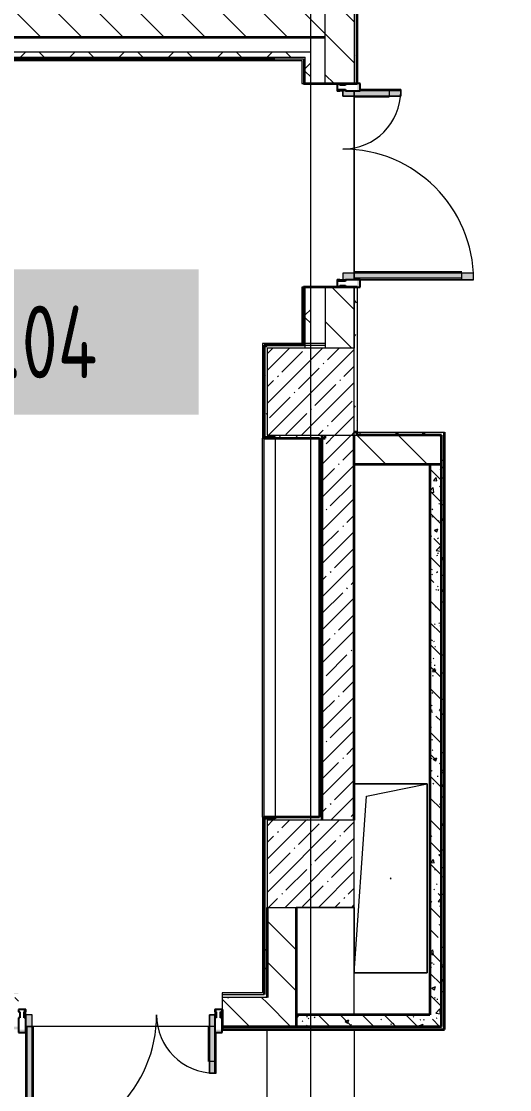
# Model space of a CAD drawing. Header units: millimetres. Extents: x 3914 to 443608, y -156176 to 78197.
# Drawn here: x 206284 to 209643, y -132632 to -125279 of the extents above; entities that cross this region are included whole.
import ezdxf

# ---------------------------------------------------------------- set-up
doc = ezdxf.new("R2010")
doc.units = ezdxf.units.MM
doc.linetypes.add('Осевая', pattern=[6350, 1270, -952.5, 3175, -952.5])
doc.layers.add('A-AREA-PATT-1', color=7, linetype='Continuous', lineweight=5, true_color=0xa5bae0, transparency=1)
doc.layers.add('A-AREA-PATT-2', color=7, linetype='Continuous', lineweight=5, true_color=0xcde0ef, transparency=1)
for name, color, linetype, lineweight in [('A-DETL-GENF', 7, 'Continuous', 9), ('A-DOOR-1', 7, 'Continuous', 5), ('A-FLOR', 7, 'Continuous', 9), ('A-FLOR-PATT-1', 7, 'Continuous', 5), ('A-GENM', 7, 'Continuous', 9), ('A-GLAZ-CWMG', 7, 'Continuous', 9), ('A-GLAZ-CWMG-1', 7, 'Continuous', 25), ('A-WALL', 7, 'Continuous', 5), ('A-WALL-1', 7, 'Continuous', 35), ('I-WALL', 7, 'Continuous', 5), ('S-COLS', 7, 'Continuous', 9), ('S-COLS-1', 7, 'Continuous', 5), ('Оси', 7, 'Continuous', 9), ('Оси-2', 7, 'Осевая', 9)]:
    doc.layers.add(name, color=color, linetype=linetype, lineweight=lineweight)
doc.layers.add('A-WALL-FNSH-1', color=9, linetype='Continuous', lineweight=5, true_color=0x808080)
doc.styles.add('СПДС', font='ГОСТ тип А.ttf', dxfattribs={"width": 0.9})
pattern_1 = [(135, (174964.42, -145977.62), (-141.4214, -141.4214), [])]
pattern_2 = [(135, (174964.42, -145977.62), (-150.8683, -150.8683), [213.36, -35.56, 7.112, -35.56]), (135, (174964.42, -145826.85), (-150.8683, -150.8683), []), (50, (174964.42, -145977.62), (255.0577, -22.3145), [26.67, -293.37]), (355, (174964.42, -145977.62), (-49.3404, 267.4791), [21.336, -234.696]), (100.451, (174985.68, -145979.48), (205.7195, 245.1636), [22.666, -249.326]), (46.184, (174964.42, -145906.5), (379.511, -58.86), [40.005, -440.055]), (96.636, (174996.05, -145911.4), (332.3634, 346.399), [33.999, -373.989]), (351.184, (174964.42, -145906.5), (332.367, 346.3953), [32.004, -352.044]), (21, (174999.98, -145924.28), (212.2602, -143.1711), [26.67, -293.37]), (326, (174999.98, -145924.28), (86.5224, 257.8632), [21.336, -234.696]), (71.451, (175017.67, -145936.2), (298.784, 114.6901), [22.666, -249.326]), (37.5, (174964.42, -145977.62), (4.32385, 118.3775), [6.706, -225.146, 6.706, -231.546, -235.585]), (37.5, (174964.42, -145977.62), (4.32385, 118.3775), [-470.103, 6.706, -228.879]), (7.5, (174964.42, -145977.62), (93.5476, 140.2533), [6.706, -129.134, 6.706, -219.812, -89.789]), (7.5, (174964.42, -145977.62), (93.5476, 140.2533), [-362.356, 6.706, -83.083]), (327.5, (174885.12, -145977.62), (189.82734, -8.02019), [6.706, -82.194, 6.706, -270.662, -368.046]), (327.5, (174885.12, -145977.62), (189.82734, -8.02019), [-366.268, 6.706, -361.34]), (317.5, (174849.56, -145977.62), (207.38114, 35.59764), [6.706, -108.864, 6.706, -177.495, -261.366]), (317.5, (174849.56, -145977.62), (207.38114, 35.59764), [-299.771, 6.706, -254.66])]
pattern_3 = [(0, (174964.42, -145977.62), (243.84, 60.96), [20.117, -162.763, 20.117, -162.763, -975.36]), (0, (174964.42, -145977.62), (243.84, 60.96), [-365.76, 20.117, -345.643, 20.117, -162.763, -426.72]), (0, (174964.42, -145977.62), (243.84, 60.96), [-914.4, 20.117, -101.803, 20.117, -284.683]), (120, (175055.86, -145947.14), (-174.71291, 180.69163), [20.117, -162.763, 20.117, -162.763, -975.36]), (120, (175055.86, -145947.14), (-174.71291, 180.69163), [-365.76, 20.117, -345.643, 20.117, -162.763, -426.72]), (120, (175055.86, -145947.14), (-174.71291, 180.69163), [-914.4, 20.117, -101.803, 20.117, -284.683]), (240, (175086.34, -145825.22), (-69.12709, -241.65163), [20.117, -162.763, 20.117, -162.763, -975.36]), (240, (175086.34, -145825.22), (-69.12709, -241.65163), [-365.76, 20.117, -345.643, 20.117, -162.763, -426.72]), (240, (175086.34, -145825.22), (-69.12709, -241.65163), [-914.4, 20.117, -101.803, 20.117, -284.683])]
pattern_4 = [(135, (174964.42, -145977.62), (-169.7056, -169.7056), []), (225, (174964.42, -145977.62), (169.7056, -169.7056), [])]

# ---------------------------------------------------------------- blocks, each defined once
blk = doc.blocks.new('BSC_Колонна _Прямоугольная - 600х600-V332-Объем проектирования 2 этажа')
at = {"layer": 'S-COLS-1'}
h = blk.add_hatch(dxfattribs=at)
h.set_pattern_fill('FP_81', color=256, style=0, pattern_type=2)
h.set_pattern_definition([(45, (-33310, -18150), (-114.04925, 114.04925), []), (45, (-33195.95, -18150), (-114.04925, 114.04925), [201.613, -40.323, 6.706, -33.617])])
h.paths.add_polyline_path([(50.6, -300), (300, -300), (300, 300), (-300, 300), (-300, -300), (47.9, -300)])
for p, q in [((300, 300), (-300, 300)), ((-300, 300), (-300, -300)), ((300, -300), (300, 300)), ((-300, -300), (300, -300))]:
    blk.add_line(p, q, dxfattribs=at)
blk = doc.blocks.new('BSC_Колонна _Прямоугольная - 600х600-V343-Объем проектирования 2 этажа')
at = {"layer": 'S-COLS-1'}
h = blk.add_hatch(dxfattribs=at)
h.set_pattern_fill('FP_90', color=256, style=0, pattern_type=2)
h.set_pattern_definition([(45, (-33310, -14900), (-114.04925, 114.04925), []), (45, (-33195.95, -14900), (-114.04925, 114.04925), [201.613, -40.323, 6.706, -33.617])])
h.paths.add_polyline_path([(300, -300), (300, 300), (-300, 300), (-300, -300)])
for p, q in [((300, 300), (-300, 300)), ((-300, 300), (-300, -300)), ((300, -300), (300, 300)), ((-300, -300), (300, -300))]:
    blk.add_line(p, q, dxfattribs=at)
blk = doc.blocks.new('GM_Отверстие прямоугольное _в плите_ - Отверстие-21981135-Объем проектирования 2 этажа')
at = {"layer": 'A-GENM'}
for p, q in [((-250, 650), (250, 650)), ((250, 650), (-250, 650)), ((-166.7, 566.7), (250, 650)), ((250, 650), (250, -650)), ((250, -650), (250, 650)), ((-250, -650), (-166.7, 566.7)), ((-250, -650), (-250, -200)), ((-250, -200), (-250, -650)), ((250, -650), (-250, -650)), ((-250, -650), (250, -650))]:
    blk.add_line(p, q, dxfattribs=at)
for start, end in [(360, 180), (180, 360)]:
    blk.add_arc((0, 0), 2.5, start, end, dxfattribs=at)
blk = doc.blocks.new('Прямоугольный импост - Импост структурный с накладкой - 160мм Темный-32479175-Объем проектирования 2 этажа')
at = {"layer": 'A-GLAZ-CWMG-1'}
for p, q in [((-50, 40), (-50, 140)), ((-50, 140), (0, 140)), ((0, 140), (0, 40)), ((-40, 40), (-50, 40)), ((-50, -17), (-50, 0)), ((-50, 0), (-40, 0)), ((-40, 0), (-40, 40)), ((-10, 40), (-10, 0)), ((0, 40), (-10, 40)), ((-10, 0), (0, 0)), ((0, 0), (0, -17)), ((0, -17), (-50, -17))]:
    blk.add_line(p, q, dxfattribs=at)
blk = doc.blocks.new('Прямоугольный импост - Импост структурный с накладкой - 160мм Темный-32479277-Объем проектирования 2 этажа')
at = {"layer": 'A-GLAZ-CWMG-1'}
for p, q in [((0, 140), (-50, 140)), ((-50, 140), (-50, 40)), ((0, 40), (0, 140)), ((-50, 40), (-40, 40)), ((-40, 0), (-50, 0)), ((-50, 0), (-50, -17)), ((-40, 40), (-40, 0)), ((-10, 0), (-10, 40)), ((-10, 40), (0, 40)), ((0, 0), (-10, 0)), ((0, -17), (0, 0)), ((-50, -17), (0, -17))]:
    blk.add_line(p, q, dxfattribs=at)
blk = doc.blocks.new('Прямоугольный импост - Импост структурный с накладкой - 160мм Темный-V505-Объем проектирования 2 этажа')
at = {"layer": 'A-GLAZ-CWMG-1'}
for p, q in [((-50, 40), (-50, 140)), ((-50, 140), (0, 140)), ((0, 140), (0, 40)), ((-40, 40), (-50, 40)), ((-50, -17), (-50, 0)), ((-50, 0), (-40, 0)), ((-40, 0), (-40, 40)), ((-10, 40), (-10, 0)), ((0, 40), (-10, 40)), ((-10, 0), (0, 0)), ((0, 0), (0, -17)), ((0, -17), (-50, -17))]:
    blk.add_line(p, q, dxfattribs=at)
blk = doc.blocks.new('Прямоугольный импост - Импост структурный с накладкой - 160мм Темный-V507-Объем проектирования 2 этажа')
at = {"layer": 'A-GLAZ-CWMG-1'}
for p, q in [((0, 140), (-50, 140)), ((-50, 140), (-50, 40)), ((0, 40), (0, 140)), ((-50, 40), (-40, 40)), ((-40, 0), (-50, 0)), ((-50, 0), (-50, -17)), ((-40, 40), (-40, 0)), ((-10, 0), (-10, 40)), ((-10, 40), (0, 40)), ((0, 0), (-10, 0)), ((0, -17), (0, 0)), ((-50, -17), (0, -17))]:
    blk.add_line(p, q, dxfattribs=at)

msp = doc.modelspace()

# ---------------------------------------------------------------- hatches: boundary and pattern name
at = {"layer": 'A-AREA-PATT-1'}
h = msp.add_hatch(color=256, dxfattribs=at)
h.paths.add_polyline_path([(207948.9, -131972.1), (207948.9, -127502.1), (208218.9, -127502.1), (208218.9, -127107.6), (208213.4, -127107.6), (208213.4, -127496.6), (207943.4, -127498.6), (207943.4, -131966.6), (207664.4, -131966.6), (207664.4, -131972.1), (207946.5, -131972.1)])
h.paths.add_polyline_path([(206134.9, -131972.1), (206264.4, -131972.1), (206264.4, -131966.6), (206005.4, -131966.6), (206005.4, -130546.8), (205574.4, -130546.8), (205574.4, -128127.6), (205554.4, -128127.6), (205554.4, -130546.8), (203524.4, -130546.8), (203524.4, -130597), (205974.4, -130597), (205974.4, -130622.1), (205999.9, -130622.2), (205999.9, -131972.1), (206005.4, -131972.1)])
h.paths.add_polyline_path([(205554.4, -127527.6), (205574.4, -127527.6), (205574.4, -125548.6), (208213.4, -125548.6), (208213.4, -125707.6), (208218.9, -125707.6), (208218.9, -125543.1), (205418.9, -125543.1), (205418.9, -123977.6), (205413.4, -123977.6), (205413.4, -125548.6), (205554.4, -125548.6), (205554.4, -127502.1)])
h.paths.add_polyline_path([(205418.9, -123377.6), (205418.9, -119632.1), (203524.4, -119632.1), (203524.4, -119707.2), (205413.4, -119707.2), (205413.4, -123377.6)])
at = {"layer": 'A-AREA-PATT-2'}
h = msp.add_hatch(color=256, dxfattribs=at)
h.paths.add_polyline_path([(213480.4, -138057.1), (213483.9, -138056.6), (213481.8, -138046.6), (213473.9, -138046.6), (213473.9, -138057.1)])
h.paths.add_polyline_path([(195214.4, -138057.1), (195214.4, -137447.2), (195184.4, -137447.2), (195184.4, -138057.1), (195209.4, -138057.1)])
h.paths.add_polyline_path([(213483.4, -137987.6), (213483.9, -137986.4), (213483.9, -137897.6), (213480.4, -137897.6), (213480.4, -137947.6), (213483.4, -137947.6), (213483.4, -137977.6)])
h.paths.add_polyline_path([(213480.4, -135912.6), (213483.9, -135912.6), (213483.4, -135862.6), (213480.4, -135862.6)])
h.paths.add_polyline_path([(195214.4, -135702.2), (195214.4, -135097.6), (195194.9, -135099.6), (195194.9, -135702.2)])
h.paths.add_polyline_path([(213458.9, -135308.6), (213478.9, -135308.6), (213478.9, -135298.1), (213458.9, -135298.1)])
h.paths.add_polyline_path([(207624.4, -132237.6), (207664.4, -132237.6), (207662.5, -132218.1), (207614.4, -132218.1), (207614.4, -132237.6)])
h.paths.add_polyline_path([(206264.4, -132237.6), (206314.4, -132237.6), (206312.5, -132218.1), (206264.4, -132218.1)])
h.paths.add_polyline_path([(208614.4, -127107.6), (208614.4, -127057.6), (208594.9, -127059.6), (208594.9, -127107.6)])
h.paths.add_polyline_path([(208594.9, -125757.6), (208614.4, -125757.6), (208614.4, -125707.6), (208594.9, -125709.6), (208594.9, -125755.7)])
at = {"layer": 'A-FLOR-PATT-1'}
h = msp.add_hatch(color=256, dxfattribs=at)
h.paths.add_polyline_path([(188594.3, -138077.6), (188634.3, -138077.6), (188634.3, -137247.6), (188594.3, -137247.6), (188594.3, -138073.9)])
h.paths.add_polyline_path([(199264.4, -138077.6), (199264.4, -137747.6), (199224.4, -137747.6), (199224.4, -138077.6)])
h.paths.add_polyline_path([(189854.3, -138077.6), (189894.3, -138077.6), (189894.3, -137747.6), (189854.3, -137747.6), (189854.3, -138057.6)])
h.paths.add_polyline_path([(197964.4, -138077.6), (198004.4, -138077.6), (198004.4, -137247.6), (197964.4, -137247.6), (197964.4, -138057.6)])
h.paths.add_polyline_path([(180359.4, -138062.6), (180359.4, -137662.6), (180319.4, -137662.6), (180319.4, -138062.6)])
h.paths.add_polyline_path([(179104.4, -138062.6), (179104.4, -137167.6), (179064.4, -137167.6), (179064.4, -138062.6), (179094.4, -138062.6)])
h.paths.add_polyline_path([(213480.4, -137947.6), (213480.4, -137902.6), (212487.9, -137902.6), (212487.9, -137947.6), (213478.9, -137947.6)])
h.paths.add_polyline_path([(194974.4, -137457.2), (195054.4, -137457.2), (195054.4, -137412.2), (194214.4, -137412.2), (194214.4, -137457.2), (194590.3, -137457.2)])
h.paths.add_polyline_path([(213088, -135957.6), (213480.4, -135957.6), (213480.4, -135912.6), (212487.9, -135912.6), (212487.9, -135957.6), (212954.4, -135957.6)])
h.paths.add_polyline_path([(194229.4, -135787.2), (195054.4, -135787.2), (195054.4, -135742.2), (194229.4, -135742.2)])
h.paths.add_polyline_path([(206359.4, -133017.6), (206359.4, -132197.6), (206314.4, -132197.6), (206314.4, -133017.6)])
h.paths.add_polyline_path([(207624.4, -132517.6), (207624.4, -132237.6), (207614.4, -132237.6), (207614.4, -132197.6), (207579.4, -132197.6), (207579.4, -132517.6), (207614.4, -132517.6)])
h.paths.add_polyline_path([(208997.1, -127057.6), (209394.4, -127057.6), (209394.4, -127012.6), (208574.4, -127012.6), (208574.4, -127057.6), (208614.4, -127057.6)])
h.paths.add_polyline_path([(208762.6, -125792.6), (208894.4, -125792.6), (208894.4, -125747.6), (208614.4, -125747.6), (208614.4, -125757.6), (208574.4, -125757.6), (208574.4, -125792.6), (208627.5, -125792.6)])
h = msp.add_hatch(color=256, dxfattribs=at)
h.paths.add_polyline_path([(207579.4, -132197.6), (207614.4, -132197.6), (207614.4, -132137.6), (207624.4, -132137.6), (207624.4, -132117.6), (207579.4, -132117.6)])
h.paths.add_polyline_path([(206314.4, -132197.6), (206359.4, -132197.6), (206359.4, -132117.6), (206314.4, -132117.6), (206314.4, -132189.8)])
h.paths.add_polyline_path([(208574.4, -127057.6), (208574.4, -127012.6), (208494.4, -127012.6), (208494.4, -127057.6), (208541.6, -127057.6)])
h.paths.add_polyline_path([(208574.4, -125792.6), (208574.4, -125757.6), (208514.4, -125757.6), (208514.4, -125747.6), (208494.4, -125747.6), (208494.4, -125792.6), (208514.4, -125792.6)])
at = {"layer": 'I-WALL'}
h = msp.add_hatch(dxfattribs=at)
h.set_pattern_fill('FP_191', color=256, style=0, pattern_type=2)
h.set_pattern_definition(pattern_3)
h.paths.add_polyline_path([(208574.4, -128127.6), (208594.4, -128127.6), (208584.4, -128117.6)])
h.paths.add_polyline_path([(208574.4, -128127.6), (208594.4, -128105.6), (208594.4, -127107.6), (208574.4, -127107.6), (208574.4, -128107.6)])
h.paths.add_polyline_path([(208574.4, -125707.6), (208594.4, -125707.6), (208594.4, -125122.6), (208582.4, -125122.6), (208582.4, -125152.6), (208574.4, -125152.6), (208574.4, -125607.6)])
h.paths.add_polyline_path([(208582.4, -124022.6), (208594.4, -124022.6), (208594.4, -122973.6), (208574.4, -122974.6), (208574.4, -123992.6), (208582.4, -123992.6)])
h = msp.add_hatch(dxfattribs=at)
h.set_pattern_fill('FP_23', color=256, style=0, pattern_type=2)
h.set_pattern_definition(pattern_1)
h.paths.add_polyline_path([(205574.4, -125387.6), (208374.4, -125387.6), (208374.4, -125187.6), (205574.4, -125189.2), (205574.4, -125384.9)])
h = msp.add_hatch(dxfattribs=at)
h.set_pattern_fill('FP_23', color=256, style=0, pattern_type=2)
h.set_pattern_definition(pattern_1)
h.paths.add_polyline_path([(208574.4, -127527.6), (208574.4, -127107.6), (208374.4, -127107.6), (208374.4, -127527.6)])
h.paths.add_polyline_path([(208374.4, -125707.6), (208574.4, -125707.6), (208574.4, -125187.6), (208374.4, -125187.6), (208374.4, -125607.6)])
h = msp.add_hatch(dxfattribs=at)
h.set_pattern_fill('FP_197', color=256, style=0, pattern_type=2)
h.set_pattern_definition(pattern_4)
h.paths.add_polyline_path([(208224.4, -125524.6), (208237.4, -125523.8), (208237.4, -125487.6), (205437.4, -125487.6), (205437.4, -125524.6), (207599.5, -125524.6)])
h = msp.add_hatch(dxfattribs=at)
h.set_pattern_fill('FP_197', color=256, style=0, pattern_type=2)
h.set_pattern_definition(pattern_4)
h.paths.add_polyline_path([(208252.4, -127527.6), (208274.4, -127527.6), (208274.4, -127107.6), (208237.4, -127107.6), (208237.4, -127527.6)])
h.paths.add_polyline_path([(208246.3, -125707.6), (208274.4, -125707.6), (208274.4, -125487.6), (208237.4, -125487.6), (208237.4, -125707.6)])
h = msp.add_hatch(dxfattribs=at)
h.set_pattern_fill('FP_196', color=256, style=0, pattern_type=2)
h.set_pattern_definition([(0, (174964.42, -145977.62), (812.8, 203.2), [67.056, -542.544, 67.056, -542.544, -3251.2]), (0, (174964.42, -145977.62), (812.8, 203.2), [-1219.2, 67.056, -1152.144, 67.056, -542.544, -1422.4]), (0, (174964.42, -145977.62), (812.8, 203.2), [-3048, 67.056, -339.344, 67.056, -948.944]), (120, (175269.22, -145876.02), (-582.3764, 602.3054), [67.056, -542.544, 67.056, -542.544, -3251.2]), (120, (175269.22, -145876.02), (-582.3764, 602.3054), [-1219.2, 67.056, -1152.144, 67.056, -542.544, -1422.4]), (120, (175269.22, -145876.02), (-582.3764, 602.3054), [-3048, 67.056, -339.344, 67.056, -948.944]), (240, (175370.82, -145469.62), (-230.4236, -805.5054), [67.056, -542.544, 67.056, -542.544, -3251.2]), (240, (175370.82, -145469.62), (-230.4236, -805.5054), [-1219.2, 67.056, -1152.144, 67.056, -542.544, -1422.4]), (240, (175370.82, -145469.62), (-230.4236, -805.5054), [-3048, 67.056, -339.344, 67.056, -948.944])])
h.paths.add_polyline_path([(208028.5, -125537.6), (208224.4, -125537.6), (208224.4, -125524.6), (205424.4, -125524.6), (205424.4, -125537.6), (207599.5, -125537.6)])
h = msp.add_hatch(dxfattribs=at)
h.set_pattern_fill('FP_191', color=256, style=0, pattern_type=2)
h.set_pattern_definition(pattern_3)
h.paths.add_polyline_path([(208237.4, -127527.6), (208237.4, -127507.6), (207954.4, -127507.6), (207954.4, -127527.6), (208224.4, -127527.6)])
h = msp.add_hatch(dxfattribs=at)
h.set_pattern_fill('FP_191', color=256, style=0, pattern_type=2)
h.set_pattern_definition(pattern_3)
h.paths.add_polyline_path([(207954.4, -128147.6), (207974.4, -128147.6), (207974.4, -127527.6), (207954.4, -127527.6), (207954.4, -127948.8)])
h = msp.add_hatch(dxfattribs=at)
h.set_pattern_fill('FP_191', color=256, style=0, pattern_type=2)
h.set_pattern_definition(pattern_3)
h.paths.add_polyline_path([(208322.3, -128147.6), (208354.4, -128147.6), (208354.4, -128127.6), (207974.4, -128127.6), (207974.4, -128147.6), (208029.4, -128147.6)])
h = msp.add_hatch(dxfattribs=at)
h.set_pattern_fill('FP_191', color=256, style=0, pattern_type=2)
h.set_pattern_definition(pattern_3)
h.paths.add_polyline_path([(208354.4, -130777.6), (208354.4, -128147.6), (208334.4, -128147.6), (208334.4, -130777.6)])
h = msp.add_hatch(dxfattribs=at)
h.set_pattern_fill('FP_1', color=256, style=0, pattern_type=2)
h.set_pattern_definition([(45, (174964.42, -145977.62), (-114.04925, 114.04925), []), (45, (175078.47, -145977.62), (-114.04925, 114.04925), [201.612, -40.322, 6.706, -33.617])])
h.paths.add_polyline_path([(208354.4, -130777.6), (208574.4, -130775.5), (208574.4, -128127.6), (208354.4, -128127.6), (208354.4, -130775.4)])
h = msp.add_hatch(dxfattribs=at)
h.set_pattern_fill('FP_23', color=256, style=0, pattern_type=2)
h.set_pattern_definition(pattern_1)
h.paths.add_polyline_path([(208574.4, -128327.6), (209174.4, -128327.6), (209174.4, -128127.6), (208574.4, -128128.3), (208574.4, -128250)])
h = msp.add_hatch(dxfattribs=at)
h.set_pattern_fill('FP_191', color=256, style=0, pattern_type=2)
h.set_pattern_definition(pattern_3)
h.paths.add_polyline_path([(208594.8, -128127.6), (209174.4, -128127.6), (209174.3, -128107.6), (208593.5, -128107.6), (208584.4, -128117.6), (208594.4, -128127.6)])
h = msp.add_hatch(dxfattribs=at)
h.set_pattern_fill('FP_191', color=256, style=0, pattern_type=2)
h.set_pattern_definition(pattern_3)
h.paths.add_polyline_path([(209194.4, -132197.6), (209194.4, -128107.6), (209174.4, -128107.6), (209174.4, -132197.6)])
h = msp.add_hatch(dxfattribs=at)
h.set_pattern_fill('FP_41', color=256, style=0, pattern_type=2)
h.set_pattern_definition(pattern_2)
h.paths.add_polyline_path([(209174.4, -132197.6), (209174.4, -128327.6), (209094.4, -128327.6), (209094.4, -132197.6)])
h = msp.add_hatch(dxfattribs=at)
h.set_pattern_fill('FP_191', color=256, style=0, pattern_type=2)
h.set_pattern_definition(pattern_3)
h.paths.add_polyline_path([(207954.4, -130777.6), (208334.4, -130775.4), (208334.4, -130757.6), (207954.4, -130757.6), (207954.4, -130775.2)])
h = msp.add_hatch(dxfattribs=at)
h.set_pattern_fill('FP_191', color=256, style=0, pattern_type=2)
h.set_pattern_definition(pattern_3)
h.paths.add_polyline_path([(207954.4, -131997.6), (207974.4, -131997.6), (207974.4, -130777.6), (207954.4, -130777.6), (207954.4, -131977.6)])
h = msp.add_hatch(dxfattribs=at)
h.set_pattern_fill('FP_23', color=256, style=0, pattern_type=2)
h.set_pattern_definition(pattern_1)
h.paths.add_polyline_path([(208047.9, -132197.6), (208174.4, -132197.6), (208174.4, -131377.6), (207974.4, -131377.6), (207974.4, -132197.6)])
h = msp.add_hatch(dxfattribs=at)
h.set_pattern_fill('FP_191', color=256, style=0, pattern_type=2)
h.set_pattern_definition(pattern_3)
h.paths.add_polyline_path([(206154.1, -131997.6), (206264.4, -131997.6), (206264.4, -131977.6), (205974.4, -131977.6), (205974.4, -131997.6), (205994.8, -131997.6)])
h.paths.add_polyline_path([(207954.1, -131997.6), (207954.4, -131997.6), (207954.4, -131977.6), (207664.4, -131977.6), (207664.4, -131997.6), (207943.4, -131997.6)])
h = msp.add_hatch(dxfattribs=at)
h.set_pattern_fill('FP_23', color=256, style=0, pattern_type=2)
h.set_pattern_definition(pattern_1)
h.paths.add_polyline_path([(205994.4, -132197.6), (206264.4, -132196.7), (206264.4, -131997.6), (205974.4, -131997.6), (205974.4, -132197.6)])
h.paths.add_polyline_path([(207974.4, -132197.6), (207974.4, -131997.6), (207664.4, -131997.6), (207664.4, -132197.6)])
h = msp.add_hatch(dxfattribs=at)
h.set_pattern_fill('FP_41', color=256, style=0, pattern_type=2)
h.set_pattern_definition(pattern_2)
h.paths.add_polyline_path([(209045, -132197.6), (209094.4, -132197.6), (209094.4, -132117.6), (208174.4, -132117.6), (208174.4, -132197.6), (208574.4, -132197.6)])
h = msp.add_hatch(dxfattribs=at)
h.set_pattern_fill('FP_191', color=256, style=0, pattern_type=2)
h.set_pattern_definition(pattern_3)
h.paths.add_polyline_path([(209174.4, -132217.6), (209194.4, -132217.6), (209194.4, -132197.6), (207664.4, -132197.6), (207664.4, -132217.6), (209094.4, -132217.6)])
h.paths.add_polyline_path([(196853.9, -132217.6), (206264.4, -132217.6), (206264.4, -132197.6), (195194.4, -132197.6), (195194.9, -132217.6), (196402.5, -132217.6)])

# ---------------------------------------------------------------- linework, layer by layer
at = {"layer": 'A-DETL-GENF'}
for p, q in [((208494.4, -125792.6), (208494.4, -125757.6)), ((208494.4, -125757.6), (208494.4, -125792.6)), ((208894.4, -125792.6), (208494.4, -125792.6)), ((208494.4, -125792.6), (208894.4, -125792.6)), ((208574.4, -125757.6), (208574.4, -125792.6)), ((208814.4, -125801.6), (208574.4, -125801.6)), ((208894.4, -125747.6), (208614.4, -125747.6)), ((208894.4, -125747.6), (208614.4, -125747.6)), ((208814.4, -125757.6), (208614.4, -125757.6)), ((208814.4, -125747.6), (208814.4, -125792.6)), ((208894.4, -125747.6), (208894.4, -125792.6)), ((208894.4, -125792.6), (208894.4, -125747.6)), ((208494.4, -127012.6), (208494.4, -127057.6)), ((209394.4, -127012.6), (208494.4, -127012.6)), ((208494.4, -127012.6), (208494.4, -127057.6)), ((209394.4, -127012.6), (208494.4, -127012.6)), ((208514.4, -127057.6), (208494.4, -127057.6)), ((208494.4, -127057.6), (208514.4, -127057.6)), ((209314.4, -127003.6), (208574.4, -127003.6)), ((208574.4, -127057.6), (208574.4, -127012.6)), ((209314.4, -127047.6), (208574.4, -127047.6)), ((209394.4, -127057.6), (208614.4, -127057.6)), ((208614.4, -127057.6), (209394.4, -127057.6)), ((209314.4, -127057.6), (209314.4, -127012.6)), ((209394.4, -127057.6), (209394.4, -127012.6)), ((209394.4, -127057.6), (209394.4, -127012.6)), ((206359.4, -132117.6), (206314.4, -132117.6)), ((206314.4, -132137.6), (206314.4, -132117.6)), ((206359.4, -132117.6), (206314.4, -132117.6)), ((206314.4, -132117.6), (206314.4, -132137.6)), ((206359.4, -133017.6), (206359.4, -132117.6)), ((206359.4, -133017.6), (206359.4, -132117.6)), ((207579.4, -132117.6), (207614.4, -132117.6)), ((207579.4, -132517.6), (207579.4, -132117.6)), ((207579.4, -132117.6), (207579.4, -132517.6)), ((207614.4, -132117.6), (207579.4, -132117.6)), ((206314.4, -132197.6), (206359.4, -132197.6)), ((206324.4, -132937.6), (206324.4, -132197.6)), ((206368.4, -132937.6), (206368.4, -132197.6)), ((207570.4, -132437.6), (207570.4, -132197.6)), ((207614.4, -132197.6), (207579.4, -132197.6)), ((206314.4, -133017.6), (206314.4, -132237.6)), ((206314.4, -132237.6), (206314.4, -133017.6)), ((207614.4, -132437.6), (207614.4, -132237.6)), ((207624.4, -132517.6), (207624.4, -132237.6)), ((207624.4, -132517.6), (207624.4, -132237.6)), ((207624.4, -132437.6), (207579.4, -132437.6)), ((207624.4, -132517.6), (207579.4, -132517.6)), ((207579.4, -132517.6), (207624.4, -132517.6))]:
    msp.add_line(p, q, dxfattribs=at)
at = {"layer": 'A-DOOR-1'}
for p, q in [((208494.4, -125747.6), (208454.4, -125747.6)), ((208454.4, -125747.6), (208454.4, -125757.6)), ((208454.4, -125757.6), (208494.4, -125757.6)), ((208494.4, -125757.6), (208494.4, -125747.6)), ((208514.4, -125757.6), (208494.4, -125757.6)), ((208894.4, -125757.6), (208614.4, -125757.6)), ((208494.4, -127057.6), (208454.4, -127057.6)), ((208454.4, -127057.6), (208454.4, -127067.6)), ((208514.4, -127057.6), (208494.4, -127057.6)), ((208494.4, -127067.6), (208494.4, -127057.6)), ((209394.4, -127057.6), (208614.4, -127057.6)), ((208454.4, -127067.6), (208494.4, -127067.6)), ((206314.4, -132077.6), (206304.4, -132077.6)), ((206304.4, -132077.6), (206304.4, -132117.6)), ((206304.4, -132117.6), (206314.4, -132117.6)), ((206314.4, -132117.6), (206314.4, -132077.6)), ((206314.4, -132137.6), (206314.4, -132117.6)), ((207624.4, -132077.6), (207614.4, -132077.6)), ((207614.4, -132077.6), (207614.4, -132117.6)), ((207614.4, -132137.6), (207614.4, -132117.6)), ((207614.4, -132117.6), (207624.4, -132117.6)), ((207624.4, -132117.6), (207624.4, -132077.6)), ((206314.4, -133017.6), (206314.4, -132237.6)), ((207614.4, -132517.6), (207614.4, -132237.6))]:
    msp.add_line(p, q, dxfattribs=at)
for centre, radius, start, end in [((208494.4, -125757.6), 400, 270, 0), ((208494.4, -127057.6), 900, 0, 90), ((206314.4, -132117.6), 900, 270, 0), ((207614.4, -132117.6), 400, 180, 270)]:
    msp.add_arc(centre, radius, start, end, dxfattribs=at)
at = {"layer": 'A-FLOR'}
for p, q in [((205574.4, -125547.7), (208028.5, -125547.7)), ((205574.4, -125548.6), (208028.5, -125548.6)), ((208574.4, -125756.7), (208574.4, -127056.7)), ((208574.4, -127056.7), (208574.4, -125756.7)), ((208574.4, -125757.6), (208574.4, -127057.6)), ((208574.4, -127057.6), (208574.4, -125757.6)), ((209195.4, -132196.7), (209195.4, -128126.7)), ((209195.4, -132197.6), (209195.4, -128127.6)), ((208174.4, -131376.7), (208574.4, -131376.7)), ((208174.4, -131377.6), (208574.4, -131377.6)), ((208574.4, -132116.7), (208574.4, -131376.7)), ((208574.4, -132117.6), (208574.4, -131377.6)), ((207664.4, -131976.7), (207664.4, -132079.7)), ((207664.4, -131977.6), (207664.4, -132080.6)), ((207664.4, -132096.7), (207664.4, -132136.7)), ((207664.4, -132097.6), (207664.4, -132137.6)), ((207614.4, -132196.7), (206314.4, -132196.7)), ((207614.4, -132197.6), (206314.4, -132197.6)), ((207974.4, -137963.9), (207974.4, -132216.7)), ((207974.4, -137964.9), (207974.4, -132217.6)), ((208574.4, -132216.7), (208574.4, -137963.9)), ((208574.4, -132217.6), (208574.4, -137964.9))]:
    msp.add_line(p, q, dxfattribs=at)
at = {"layer": 'A-WALL'}
for p, q in [((208374.4, -125707.6), (208374.4, -125187.6)), ((208574.4, -125152.6), (208574.4, -125707.6)), ((205474.4, -125487.6), (208274.4, -125487.6)), ((208274.4, -125707.6), (208274.4, -125487.6)), ((205437.4, -125524.6), (208237.4, -125524.6)), ((208028.5, -125537.6), (208224.4, -125537.6)), ((208224.4, -125537.6), (208224.4, -125707.6)), ((208237.4, -125707.6), (208237.4, -125524.6)), ((208237.4, -127527.6), (208237.4, -127107.6)), ((208274.4, -127527.6), (208274.4, -127107.6)), ((208374.4, -127107.6), (208374.4, -127527.6)), ((208574.4, -127107.6), (208574.4, -127527.6)), ((208574.4, -127527.6), (208574.4, -127107.6)), ((207966.9, -128137.6), (207966.9, -128147.6)), ((207979.4, -128137.6), (207979.4, -128147.6)), ((208574.4, -128127.6), (208594.4, -128127.6)), ((207966.9, -130757.6), (207966.9, -130767.6)), ((207979.4, -130757.6), (207979.4, -130767.6)), ((207974.4, -131997.6), (207664.4, -131997.6))]:
    msp.add_line(p, q, dxfattribs=at)
at = {"layer": 'A-WALL-1'}
for p, q in [((208594.4, -125707.6), (208594.4, -125122.6)), ((205574.4, -125387.6), (208374.4, -125387.6)), ((205424.4, -125537.6), (208028.5, -125537.6)), ((208224.4, -125707.6), (208594.4, -125707.6)), ((208224.4, -127107.6), (208224.4, -127507.6)), ((208594.4, -127107.6), (208224.4, -127107.6)), ((208237.4, -127507.6), (207954.4, -127507.6)), ((207954.4, -127507.6), (207954.4, -128147.6)), ((207954.4, -128147.6), (208334.4, -128147.6)), ((208029.4, -128137.6), (207979.4, -128137.6)), ((207979.4, -128147.6), (208029.4, -128147.6)), ((208029.4, -128147.6), (208029.4, -128137.6)), ((208334.4, -128147.6), (208334.4, -130757.6)), ((208354.4, -130777.6), (208354.4, -128127.6)), ((208354.4, -128147.6), (208374.4, -128147.6)), ((208374.4, -128147.6), (208374.4, -128127.6)), ((208594.4, -128107.6), (208574.4, -128107.6)), ((208574.4, -130777.6), (208574.4, -128127.6)), ((208594.4, -128127.6), (208594.4, -128106.6)), ((209174.4, -128127.6), (208594.4, -128127.6)), ((209174.4, -132197.6), (209174.4, -128127.6)), ((209194.4, -132217.6), (209194.4, -128107.6)), ((208574.4, -128327.6), (209174.4, -128327.6)), ((209094.4, -128327.6), (209094.4, -132117.6)), ((208334.4, -130757.6), (207954.4, -130757.6)), ((207954.4, -130757.6), (207954.4, -131977.6)), ((208029.4, -130757.6), (207979.4, -130757.6)), ((207979.4, -130767.6), (208029.4, -130767.6)), ((208029.4, -130767.6), (208029.4, -130757.6)), ((207974.4, -131377.6), (207974.4, -131997.6)), ((208174.4, -131377.6), (208174.4, -132197.6)), ((207664.4, -132080.6), (207664.4, -132217.6)), ((209094.4, -132117.6), (208174.4, -132117.6)), ((207664.4, -132197.6), (209174.4, -132197.6)), ((207664.4, -132217.6), (209194.4, -132217.6))]:
    msp.add_line(p, q, dxfattribs=at)
at = {"layer": 'A-WALL-FNSH-1'}
for p, q in [((208595.4, -125707.6), (208595.4, -125122.6)), ((205413.4, -125548.6), (208213.4, -125548.6)), ((208213.4, -125548.6), (208213.4, -125707.6)), ((208213.4, -125707.6), (208224.4, -125707.6)), ((208594.4, -125707.6), (208595.4, -125707.6)), ((208224.4, -127107.6), (208213.4, -127107.6)), ((208213.4, -127107.6), (208213.4, -127496.6)), ((208594.4, -127107.6), (208594.4, -128106.6)), ((208595.4, -127107.6), (208594.4, -127107.6)), ((208213.4, -127496.6), (207943.4, -127496.6)), ((207943.4, -127496.6), (207943.4, -128147.6)), ((208374.4, -127496.6), (208224.4, -127496.6)), ((208237.4, -127507.6), (208374.4, -127507.6)), ((207943.4, -128147.6), (207979.4, -128147.6)), ((207979.4, -128137.6), (207954.4, -128137.6)), ((208594.4, -128107.6), (209194.4, -128107.6)), ((207943.4, -130757.6), (207943.4, -131966.6)), ((207979.4, -130757.6), (207943.4, -130757.6)), ((207954.4, -130767.6), (207979.4, -130767.6)), ((207943.4, -131966.6), (207664.4, -131966.6)), ((207664.4, -131966.6), (207664.4, -131977.6)), ((207664.4, -131977.6), (207954.4, -131977.6)), ((207664.4, -132217.6), (207664.4, -132218.6))]:
    msp.add_line(p, q, dxfattribs=at)
at = {"layer": 'I-WALL'}
for p, q in [((207943.4, -130757.6), (207943.4, -128147.6)), ((207954.4, -130757.6), (207954.4, -128147.6)), ((208029.4, -128147.6), (208029.4, -130757.6))]:
    msp.add_line(p, q, dxfattribs=at)
at = {"layer": 'Оси'}
msp.add_lwpolyline([(208274.4, -147883.9), (208274.4, -142883.9), (208274.4, -123579.5), (208274.4, -118579.5)], dxfattribs=at)
at = {"layer": 'Оси-2'}
msp.add_line((208274.4, -142882.9), (208274.4, -123578.6), dxfattribs=at)

# ---------------------------------------------------------------- block references
at = {"layer": 'A-GENM'}
msp.add_blockref('GM_Отверстие прямоугольное _в плите_ - Отверстие-21981135-Объем проектирования 2 этажа', (208824.4, -131177.6), dxfattribs=at)
at = {"layer": 'A-GLAZ-CWMG', "extrusion": (0, 0, -1)}
for name, p, rotation in [('Прямоугольный импост - Импост структурный с накладкой - 160мм Темный-V505-Объем проектирования 2 этажа', (-208474.4, -125707.6), 90.00000000000041), ('Прямоугольный импост - Импост структурный с накладкой - 160мм Темный-32479175-Объем проектирования 2 этажа', (-207664.4, -132097.6), 180)]:
    msp.add_blockref(name, p, dxfattribs=dict(at, rotation=rotation))
at = {"layer": 'A-GLAZ-CWMG'}
for name, p, rotation in [('Прямоугольный импост - Импост структурный с накладкой - 160мм Темный-V507-Объем проектирования 2 этажа', (208474.4, -127107.6), 269.9999999999996), ('Прямоугольный импост - Импост структурный с накладкой - 160мм Темный-32479277-Объем проектирования 2 этажа', (206264.4, -132097.6), 180)]:
    msp.add_blockref(name, p, dxfattribs=dict(at, rotation=rotation))
at = {"layer": 'S-COLS'}
for name, p in [('BSC_Колонна _Прямоугольная - 600х600-V332-Объем проектирования 2 этажа', (208274.4, -127827.6)), ('BSC_Колонна _Прямоугольная - 600х600-V343-Объем проектирования 2 этажа', (208274.4, -131077.6))]:
    msp.add_blockref(name, p, dxfattribs=at)

# ---------------------------------------------------------------- texts
at = {"insert": (205998.1, -127235.6), "char_height": 500, "width": 1255.443, "attachment_point": 1, "style": 'СПДС', "bg_fill": 1, "box_fill_scale": 1.5, "bg_fill_color": 7, "bg_fill_true_color": 16777215, "bg_fill_transparency": 0}
msp.add_mtext('1.04', dxfattribs=at)

doc.saveas('drawing.dxf')
